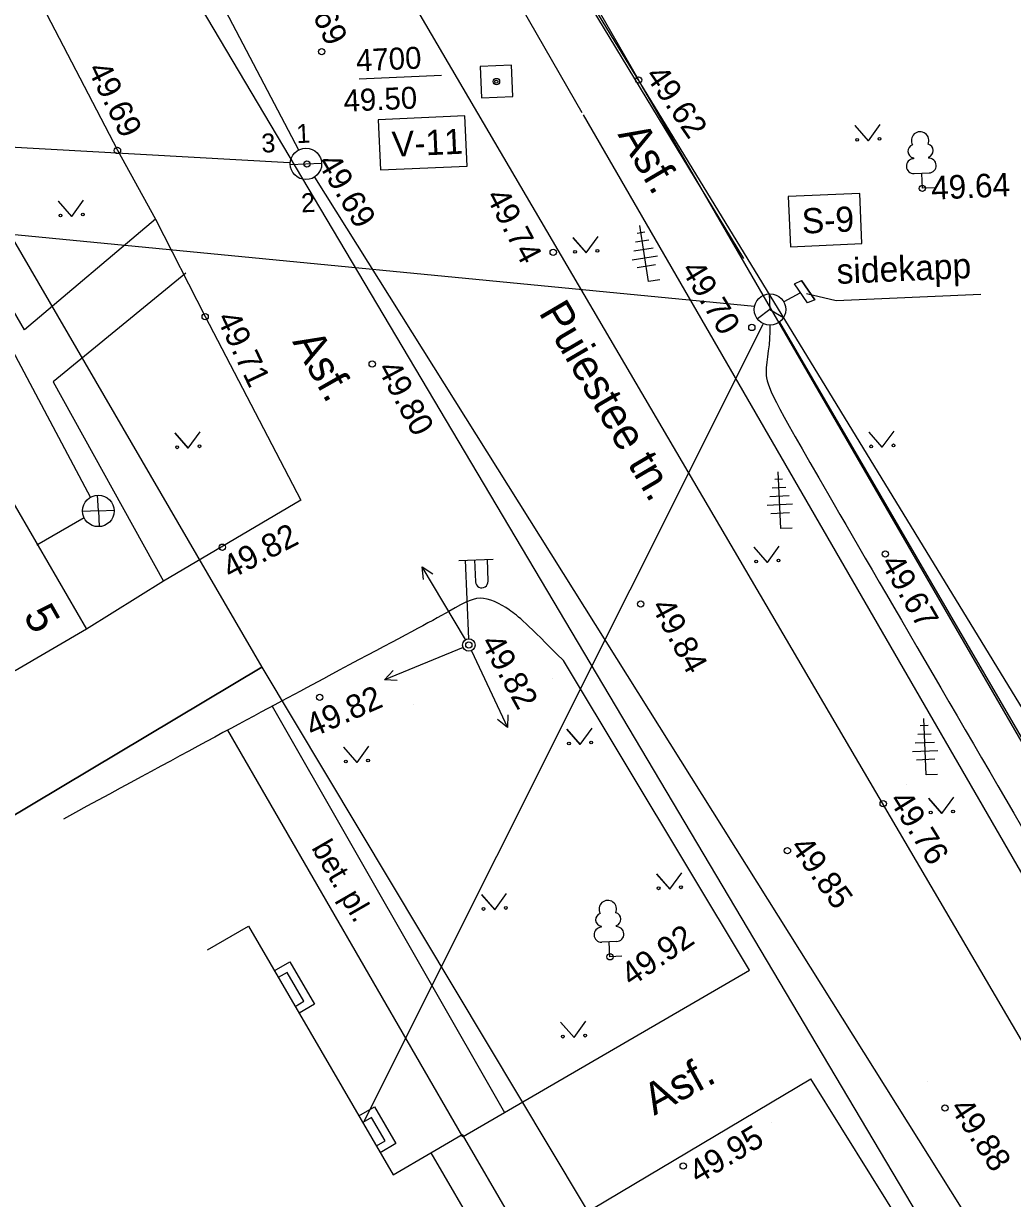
# Model space of a CAD drawing. Extents: x 641383 to 641619, y 6455711 to 6456054.
# Drawn here: x 641475.69 to 641507.14, y 6455777.8 to 6455815.18 of the extents above; entities that cross this region are included whole.
import ezdxf

# ---------------------------------------------------------------- set-up
doc = ezdxf.new("R2010")
doc.units = 0
for name, color, linetype in [('Level 1', 7, 'Continuous'), ('Level 10', 7, 'Continuous'), ('Level 11', 7, 'Continuous'), ('Level 14', 7, 'Continuous'), ('Level 16', 7, 'Continuous'), ('Level 17', 7, 'Continuous'), ('Level 2', 7, 'Continuous'), ('Level 20', 7, 'Continuous'), ('Level 22', 7, 'Continuous'), ('Level 23', 7, 'Continuous'), ('Level 3', 7, 'Continuous'), ('Level 30', 7, 'Continuous'), ('Level 40', 7, 'Continuous'), ('Level 41', 7, 'Continuous'), ('Level 44', 7, 'Continuous'), ('Level 48', 7, 'Continuous'), ('Level 57', 7, 'Continuous'), ('Level 58', 7, 'Continuous'), ('Level 60', 7, 'Continuous'), ('Level 62', 7, 'Continuous')]:
    doc.layers.add(name, color=color, linetype=linetype)

msp = doc.modelspace()

# ---------------------------------------------------------------- linework, layer by layer
at = {"layer": 'Level 1'}
for points in [[(641460.928, 6455821.31), (641462.386, 6455822.16), (641465.3, 6455817.167), (641466.062, 6455817.612), (641467.722, 6455814.767), (641466.96, 6455814.322), (641472.994, 6455803.983), (641473.647, 6455804.364), (641475.262, 6455801.597), (641474.609, 6455801.215), (641477.7, 6455795.919), (641475.427, 6455794.593)], [(641481.541, 6455785.71), (641482.843, 6455786.461), (641487.449, 6455778.557), (641488.641, 6455779.251), (641490.222, 6455776.538), (641489.03, 6455775.844), (641495.015, 6455765.573), (641496.275, 6455766.307), (641497.838, 6455763.626), (641496.577, 6455762.892), (641499.605, 6455757.696), (641498.315, 6455756.945)]]:
    msp.add_lwpolyline(points, dxfattribs=at)
at = {"layer": 'Level 10'}
for q in [(641478.051, 6455800.175), (641477.573, 6455799.653), (641478.572, 6455799.698), (641478.095, 6455799.176)]:
    msp.add_line((641478.073, 6455799.675), q, dxfattribs=at)
msp.add_lwpolyline([(641487.044, 6455810.522), (641489.8, 6455810.646), (641489.729, 6455812.244), (641486.972, 6455812.12)], close=True, dxfattribs=at)
msp.add_circle((641478.073, 6455799.675), 0.5, dxfattribs=at)
at = {"layer": 'Level 14'}
for p, q in [((641466.166, 6455841.255), (641516.442, 6455756.529)), ((641470.44, 6455813.954), (641477.819, 6455800.106)), ((641477.622, 6455799.46), (641476.12, 6455798.59))]:
    msp.add_line(p, q, dxfattribs=at)
for points in [[(641489.752, 6455795.581), (641488.372, 6455797.902)], [(641488.408, 6455797.498), (641488.372, 6455797.902), (641488.711, 6455797.673)], [(641489.669, 6455795.332), (641487.176, 6455794.297)], [(641489.939, 6455795.228), (641491.086, 6455792.784)], [(641487.58, 6455794.276), (641487.176, 6455794.297), (641487.45, 6455794.601)], [(641491.09, 6455793.189), (641491.086, 6455792.784), (641490.771, 6455793.045)]]:
    msp.add_lwpolyline(points, dxfattribs=at)
at = {"layer": 'Level 16'}
for p, q in [((641499.409, 6455806.582), (641499.431, 6455806.083)), ((641499.431, 6455806.083), (641499.029, 6455805.79)), ((641499.431, 6455806.083), (641499.858, 6455805.827))]:
    msp.add_line(p, q, dxfattribs=at)
msp.add_circle((641499.431, 6455806.083), 0.5, dxfattribs=at)
at = {"layer": 'Level 17'}
for p, q in [((641498.604, 6455807.707), (641469.751, 6455855.259)), ((641470.073, 6455808.989), (641498.938, 6455806.185)), ((641486.515, 6455780.237), (641499.214, 6455805.612))]:
    msp.add_line(p, q, dxfattribs=at)
for points in [[(641500.381, 6455806.602), (641499.867, 6455806.331)], [(641532.018, 6455742.406), (641525.674, 6455752.58), (641523.494, 6455755.476), (641523.031, 6455765.847), (641516.495, 6455776.915), (641499.742, 6455805.684)]]:
    msp.add_lwpolyline(points, dxfattribs=at)
for points in [[(641499.421, 6455805.587), (641499.461, 6455804.991), (641499.135, 6455804.003), (641499.692, 6455802.916), (641509.9, 6455785.405), (641512.503, 6455780.901), (641512.973, 6455780.089)], [(641512.278, 6455781.27), (641514.336, 6455778.038), (641514.398, 6455776.651), (641514.226, 6455775.345), (641507.493, 6455759.734), (641502.835, 6455750.81), (641501.551, 6455748.414)]]:
    msp.add_open_spline(points, degree=3, dxfattribs=at)
at = {"layer": 'Level 2'}
for p, q in [((641483.601, 6455793.465), (641490.992, 6455780.541)), ((641482.178, 6455792.7), (641489.658, 6455779.767))]:
    msp.add_line(p, q, dxfattribs=at)
for points in [[(641479.889, 6455808.961), (641475.72, 6455805.439), (641469.116, 6455816.842), (641474.033, 6455820.076)], [(641480.854, 6455807.244), (641476.64, 6455803.785), (641480.145, 6455797.437)], [(641483.667, 6455785.046), (641484.163, 6455785.335), (641484.95, 6455783.985), (641484.454, 6455783.696)], [(641484.328, 6455783.912), (641484.608, 6455784.075), (641484.073, 6455784.993), (641483.793, 6455784.83)], [(641486.355, 6455780.433), (641486.851, 6455780.722), (641487.535, 6455779.549), (641487.039, 6455779.26)], [(641486.913, 6455779.476), (641487.193, 6455779.639), (641486.761, 6455780.38), (641486.481, 6455780.217)], [(641488.641, 6455779.251), (641489.639, 6455779.833), (641491.22, 6455777.12), (641490.222, 6455776.538)]]:
    msp.add_lwpolyline(points, dxfattribs=at)
at = {"layer": 'Level 20'}
for p, q in [((641486.366, 6455813.418), (641488.984, 6455813.535)), ((641489.533, 6455798.097), (641490.632, 6455798.146)), ((641489.733, 6455798.106), (641489.845, 6455795.609)), ((641490.033, 6455798.12), (641490.064, 6455797.42)), ((641490.432, 6455798.137), (641490.463, 6455797.438))]:
    msp.add_line(p, q, dxfattribs=at)
msp.add_circle((641489.854, 6455795.409), 0.2, dxfattribs=at)
msp.add_arc((641490.264, 6455797.429), 0.2, 182.5031, 2.6245, dxfattribs=at)
at = {"layer": 'Level 22'}
msp.add_line((641484.175, 6455810.694), (641485.174, 6455810.739), dxfattribs=at)
msp.add_circle((641484.674, 6455810.716), 0.5, dxfattribs=at)
at = {"layer": 'Level 23'}
for p, q in [((641473.254, 6455832.514), (641484.437, 6455811.164)), ((641484.156, 6455810.75), (641468.532, 6455811.629)), ((641484.943, 6455810.296), (641519.113, 6455755.835))]:
    msp.add_line(p, q, dxfattribs=at)
at = {"layer": 'Level 3'}
msp.add_line((641500.852, 6455806.391), (641500.435, 6455807.003), dxfattribs=at)
msp.add_lwpolyline([(641500.209, 6455806.903), (641500.435, 6455807.003), (641500.852, 6455806.391), (641500.627, 6455806.291)], close=True, dxfattribs=at)
at = {"layer": 'Level 30'}
for p in [(641490.101, 6455775.283), (641506.422, 6455772.497)]:
    msp.add_line(p, (641500.728, 6455781.612), dxfattribs=at)
for points in [[(641478.6, 6455838.209), (641483.318, 6455830.113), (641484.507, 6455827.907), (641493.451, 6455812.35)], [(641484.156, 6455832.808), (641485.133, 6455831.131), (641486.325, 6455828.919), (641495.254, 6455813.387)], [(641501.321, 6455793.256), (641478.848, 6455831.601)], [(641459.175, 6455824.577), (641464.724, 6455826.582), (641467.1, 6455827.157), (641468.751, 6455827.055), (641470.547, 6455825.988), (641471.401, 6455824.734), (641473.132, 6455821.551), (641474.033, 6455820.076), (641478.679, 6455811.148), (641479.889, 6455808.961)], [(641521.047, 6455768.812), (641495.254, 6455813.387)], [(641493.492, 6455812.277), (641519.187, 6455767.8)], [(641479.889, 6455808.961), (641481.469, 6455805.858), (641484.513, 6455800.019), (641480.145, 6455797.437)], [(641480.145, 6455797.437), (641477.7, 6455795.919)], [(641489.673, 6455779.774), (641498.779, 6455785.071), (641492.86, 6455794.913)], [(641519.187, 6455767.8), (641517.635, 6455767.116), (641515.936, 6455768.317), (641501.321, 6455793.256)]]:
    msp.add_lwpolyline(points, dxfattribs=at)
msp.add_open_spline([(641492.86, 6455794.913), (641491.692, 6455796.09), (641491.179, 6455796.561), (641490.171, 6455797.071), (641489.395, 6455796.543), (641486.13, 6455794.826), (641481.05, 6455792.096), (641476.963, 6455789.872)], degree=3, dxfattribs=at)
at = {"layer": 'Level 40'}
msp.add_lwpolyline([(641565.849, 6455865.54), (641585.76, 6455811.798), (641523.425, 6455767.249), (641482.308, 6455834.585)], close=True, dxfattribs=at)
for points in [[(641454.203, 6455827.271), (641461.759, 6455831.693), (641483.273, 6455794.702)], [(641483.273, 6455794.702), (641470.514, 6455787.083)], [(641470.514, 6455787.083), (641483.273, 6455794.702), (641506.728, 6455755.516), (641498.101, 6455749.028)]]:
    msp.add_lwpolyline(points, dxfattribs=at)
at = {"layer": 'Level 41'}
for p, q in [((641502.13, 6455811.94), (641502.559, 6455811.453)), ((641502.559, 6455811.453), (641502.138, 6455811.933)), ((641502.559, 6455811.453), (641502.936, 6455811.969)), ((641502.574, 6455802.186), (641503.003, 6455801.699)), ((641503.003, 6455801.699), (641502.582, 6455802.179)), ((641503.003, 6455801.699), (641503.38, 6455802.215))]:
    msp.add_line(p, q, dxfattribs=at)
for centre in [(641502.203, 6455811.482), (641502.912, 6455811.514), (641502.646, 6455801.728), (641503.356, 6455801.76)]:
    msp.add_circle(centre, 0.045, dxfattribs=at)
at = {"layer": 'Level 44'}
for p, q in [((641503.993, 6455810.911), (641503.994, 6455810.881)), ((641504.472, 6455810.932), (641504.474, 6455810.902)), ((641504.495, 6455810.423), (641504.016, 6455810.401)), ((641504.277, 6455809.942), (641504.256, 6455810.412)), ((641504.656, 6455809.959), (641504.277, 6455809.942)), ((641476.798, 6455809.53), (641477.225, 6455809.043)), ((641477.225, 6455809.043), (641476.803, 6455809.525)), ((641477.225, 6455809.043), (641477.603, 6455809.561)), ((641495.204, 6455808.512), (641495.451, 6455808.551)), ((641495.571, 6455806.975), (641495.293, 6455808.753)), ((641493.161, 6455808.373), (641493.588, 6455807.887)), ((641493.588, 6455807.887), (641493.166, 6455808.368)), ((641493.588, 6455807.887), (641493.965, 6455808.404)), ((641495.157, 6455808.231), (641495.582, 6455808.298)), ((641495.053, 6455807.668), (641495.853, 6455807.794)), ((641495.105, 6455807.95), (641495.717, 6455808.046)), ((641495.203, 6455807.419), (641495.786, 6455807.51)), ((641495.927, 6455807.031), (641495.571, 6455806.975)), ((641480.507, 6455802.157), (641480.934, 6455801.671)), ((641480.934, 6455801.671), (641480.513, 6455802.153)), ((641480.934, 6455801.671), (641481.312, 6455802.188)), ((641499.582, 6455800.684), (641499.831, 6455800.695)), ((641499.777, 6455799.116), (641499.696, 6455800.914)), ((641499.504, 6455800.41), (641499.933, 6455800.43)), ((641499.338, 6455799.862), (641500.147, 6455799.899)), ((641499.421, 6455800.136), (641500.04, 6455800.164)), ((641499.46, 6455799.598), (641500.049, 6455799.624)), ((641500.136, 6455799.132), (641499.777, 6455799.116)), ((641498.921, 6455798.524), (641499.348, 6455798.038)), ((641499.348, 6455798.038), (641498.926, 6455798.519)), ((641499.348, 6455798.038), (641499.725, 6455798.555)), ((641504.206, 6455792.844), (641504.456, 6455792.855)), ((641504.402, 6455791.276), (641504.321, 6455793.074)), ((641492.967, 6455792.735), (641493.394, 6455792.248)), ((641493.394, 6455792.248), (641492.972, 6455792.73)), ((641493.394, 6455792.248), (641493.772, 6455792.766)), ((641504.129, 6455792.57), (641504.558, 6455792.589)), ((641485.871, 6455792.162), (641486.298, 6455791.676)), ((641486.298, 6455791.676), (641485.876, 6455792.158)), ((641486.298, 6455791.676), (641486.675, 6455792.193)), ((641503.963, 6455792.022), (641504.772, 6455792.058)), ((641504.046, 6455792.296), (641504.665, 6455792.324)), ((641504.085, 6455791.757), (641504.674, 6455791.784)), ((641504.761, 6455791.292), (641504.402, 6455791.276)), ((641504.899, 6455790.051), (641505.277, 6455790.568)), ((641504.472, 6455790.537), (641504.899, 6455790.051)), ((641504.899, 6455790.051), (641504.477, 6455790.532)), ((641495.819, 6455788.127), (641496.246, 6455787.641)), ((641496.246, 6455787.641), (641495.824, 6455788.123)), ((641496.246, 6455787.641), (641496.623, 6455788.158)), ((641490.252, 6455787.471), (641490.679, 6455786.985)), ((641490.679, 6455786.985), (641490.258, 6455787.466)), ((641490.679, 6455786.985), (641491.057, 6455787.502)), ((641494.058, 6455786.459), (641494.059, 6455786.429)), ((641494.537, 6455786.481), (641494.539, 6455786.451)), ((641494.56, 6455785.976), (641494.08, 6455785.955)), ((641494.341, 6455785.491), (641494.32, 6455785.965)), ((641494.721, 6455785.508), (641494.341, 6455785.491)), ((641493.201, 6455782.923), (641493.579, 6455783.44)), ((641492.774, 6455783.409), (641493.201, 6455782.923)), ((641493.201, 6455782.923), (641492.78, 6455783.404))]:
    msp.add_line(p, q, dxfattribs=at)
for centre in [(641476.869, 6455809.073), (641477.578, 6455809.104), (641493.231, 6455807.916), (641493.941, 6455807.947), (641481.287, 6455801.732), (641480.578, 6455801.7), (641498.992, 6455798.067), (641499.701, 6455798.099), (641493.038, 6455792.278), (641493.747, 6455792.309), (641485.941, 6455791.705), (641486.65, 6455791.737), (641504.543, 6455790.08), (641505.252, 6455790.112), (641495.889, 6455787.67), (641496.599, 6455787.702), (641490.323, 6455787.014), (641491.032, 6455787.045), (641492.845, 6455782.952), (641493.554, 6455782.983)]:
    msp.add_circle(centre, 0.045, dxfattribs=at)
for centre, radius, start, end in [((641504.205, 6455811.46), 0.277, 335.1437, 209.9839), ((641504.03, 6455811.119), 0.212, 107.8079, 259.6428), ((641504.41, 6455811.136), 0.212, 285.4848, 77.3197), ((641504.004, 6455810.642), 0.237, 92.5638, 272.5638), ((641504.478, 6455810.664), 0.237, 272.5638, 92.5638), ((641494.273, 6455787.009), 0.277, 335.1437, 209.9839), ((641494.099, 6455786.669), 0.212, 107.8079, 259.6428), ((641494.478, 6455786.686), 0.212, 285.4848, 77.3197), ((641494.547, 6455786.213), 0.237, 272.5638, 92.5638), ((641494.072, 6455786.192), 0.237, 92.5638, 272.5638)]:
    msp.add_arc(centre, radius, start, end, dxfattribs=at)
at = {"layer": 'Level 48'}
msp.add_lwpolyline([(641491.21, 6455813.856), (641490.211, 6455813.812), (641490.256, 6455812.813), (641491.254, 6455812.857)], close=True, dxfattribs=at)
for centre, radius in [((641485.175, 6455814.287), 0.1), ((641490.733, 6455813.335), 0.1), ((641490.728, 6455813.334), 0.05), ((641495.254, 6455813.387), 0.1), ((641478.68, 6455811.143), 0.1), ((641484.705, 6455810.713), 0.1), ((641504.277, 6455809.937), 0.1), ((641492.537, 6455807.9), 0.1), ((641481.469, 6455805.853), 0.1), ((641498.854, 6455805.512), 0.1), ((641486.781, 6455804.35), 0.1), ((641486.781, 6455804.35), 0.1), ((641482.017, 6455798.521), 0.1), ((641503.096, 6455798.304), 0.1), ((641495.32, 6455796.715), 0.1), ((641489.854, 6455795.409), 0.1), ((641485.114, 6455793.746), 0.1), ((641503.031, 6455790.364), 0.1), ((641499.986, 6455788.866), 0.1), ((641494.341, 6455785.491), 0.1), ((641504.996, 6455780.683), 0.1), ((641496.671, 6455778.839), 0.1)]:
    msp.add_circle(centre, radius, dxfattribs=at)
at = {"layer": 'Level 57'}
msp.add_lwpolyline([(641500.078, 6455808.077), (641502.355, 6455808.179), (641502.283, 6455809.777), (641500.006, 6455809.675)], close=True, dxfattribs=at)
msp.add_lwpolyline([(641506.14, 6455806.56), (641501.539, 6455806.354), (641500.589, 6455806.58)], dxfattribs=at)
at = {"layer": 'Level 60'}
for p, q in [((641485.177, 6455814.294), (641485.177, 6455814.294)), ((641490.73, 6455813.343), (641490.73, 6455813.343)), ((641490.738, 6455813.347), (641490.738, 6455813.347)), ((641490.738, 6455813.347), (641490.738, 6455813.347)), ((641490.738, 6455813.347), (641490.738, 6455813.347)), ((641490.738, 6455813.347), (641490.738, 6455813.347)), ((641490.738, 6455813.347), (641490.738, 6455813.347)), ((641495.258, 6455813.392), (641495.258, 6455813.392)), ((641478.68, 6455811.147), (641478.68, 6455811.147)), ((641484.671, 6455810.719), (641484.671, 6455810.719)), ((641484.702, 6455810.717), (641484.702, 6455810.717)), ((641504.273, 6455809.941), (641504.273, 6455809.941)), ((641492.533, 6455807.906), (641492.533, 6455807.906)), ((641500.625, 6455806.292), (641500.625, 6455806.292)), ((641481.469, 6455805.863), (641481.469, 6455805.863)), ((641498.854, 6455805.512), (641498.854, 6455805.512)), ((641486.78, 6455804.353), (641486.78, 6455804.353)), ((641499.778, 6455799.121), (641499.778, 6455799.121)), ((641482.016, 6455798.522), (641482.016, 6455798.522)), ((641503.094, 6455798.306), (641503.094, 6455798.306)), ((641495.322, 6455796.724), (641495.322, 6455796.724)), ((641489.196, 6455796.289), (641489.196, 6455796.289)), ((641489.854, 6455795.411), (641489.854, 6455795.411)), ((641492.502, 6455794.343), (641492.502, 6455794.343)), ((641485.111, 6455793.753), (641485.111, 6455793.753)), ((641488.09, 6455793.53), (641488.09, 6455793.53)), ((641503.768, 6455790.984), (641503.768, 6455790.984)), ((641504.4, 6455791.284), (641504.4, 6455791.284)), ((641503.035, 6455790.371), (641503.035, 6455790.371)), ((641499.98, 6455788.872), (641499.98, 6455788.872)), ((641494.34, 6455785.499), (641494.34, 6455785.499)), ((641496.836, 6455785.646), (641496.836, 6455785.646)), ((641504.441, 6455781.537), (641504.441, 6455781.537)), ((641504.998, 6455780.686), (641504.998, 6455780.686)), ((641499.492, 6455780.218), (641499.492, 6455780.218)), ((641496.673, 6455778.845), (641496.673, 6455778.845))]:
    msp.add_line(p, q, dxfattribs=at)

# ---------------------------------------------------------------- texts
at = {"layer": 'Level 1'}
msp.add_text('5', height=1, rotation=299.7137, dxfattribs=at).set_placement((641475.668, 6455796.349))
at = {"layer": 'Level 10'}
msp.add_text('V-11', height=0.7999, rotation=2.5638, dxfattribs=at).set_placement((641487.425, 6455810.94))
at = {"layer": 'Level 11'}
msp.add_text('bet. pl.', height=0.6999, rotation=300.0431, dxfattribs=at).set_placement((641484.834, 6455788.958))
at = {"layer": 'Level 20'}
for s, p in [('4700', (641486.281, 6455813.657)), ('49.50', (641485.885, 6455812.375))]:
    msp.add_text(s, height=0.6999, rotation=2.5638, dxfattribs=at).set_placement(p)
at = {"layer": 'Level 57'}
for s, height, rotation, p in [('Asf.', 0.9999, 300.4958, (641494.575, 6455811.652)), ('S-9', 0.7999, 2.5638, (641500.459, 6455808.495)), ('sidekapp', 0.7999, 2.5638, (641501.566, 6455806.895)), ('Asf.', 0.9999, 299.6667, (641484.228, 6455805.059)), ('Asf.', 0.9999, 28.4885, (641495.75, 6455780.429))]:
    msp.add_text(s, height=height, rotation=rotation, dxfattribs=at).set_placement(p)
at = {"layer": 'Level 58'}
for s, p in [('1', (641484.38, 6455811.374)), ('3', (641483.27, 6455811.072)), ('2', (641484.534, 6455809.172))]:
    msp.add_text(s, height=0.6, rotation=2.5638, dxfattribs=at).set_placement(p)
at = {"layer": 'Level 60'}
for s, rotation, p in [(' 49.69', 295.1672, (641484.167, 6455816.943)), (' 49.69', 296.3288, (641477.587, 6455813.985)), (' 49.62', 304.6952, (641495.28, 6455813.752)), (' 49.69', 300.5418, (641484.876, 6455811.005)), (' 49.64', 2.5638, (641504.294, 6455809.563)), (' 49.74', 297.8921, (641490.248, 6455809.932)), (' 49.70', 301.104, (641496.443, 6455807.595)), (' 49.71', 295.2411, (641481.702, 6455806.066)), (' 49.80', 298.2557, (641486.8, 6455804.452)), (' 49.82', 27.6491, (641482.026, 6455797.355)), (' 49.67', 299.9525, (641502.792, 6455798.27)), (' 49.84', 298.315, (641495.503, 6455796.888)), (' 49.82', 299.1104, (641490.078, 6455795.734)), (' 49.82', 23.7041, (641484.62, 6455792.342)), (' 49.76', 301.8645, (641503.053, 6455790.714)), (' 49.85', 305.6133, (641499.886, 6455789.21)), (' 49.92', 34.59, (641494.793, 6455784.364)), (' 49.88', 303.5071, (641504.98, 6455780.916)), (' 49.95', 30.8839, (641496.905, 6455778.104))]:
    msp.add_text(s, height=0.7499, rotation=rotation, dxfattribs=at).set_placement(p)
at = {"layer": 'Level 62'}
msp.add_text('Puiestee tn.', height=0.9999, rotation=300.4787, dxfattribs=at).set_placement((641492.06, 6455805.986))

doc.saveas('drawing.dxf')
